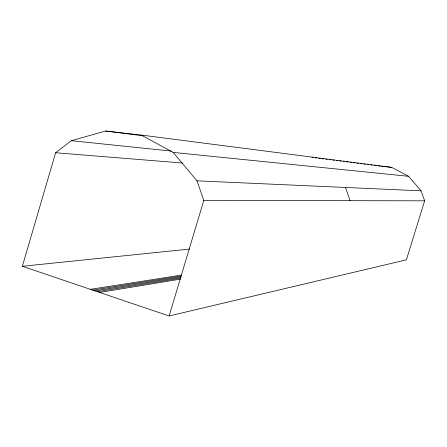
<?xml version="1.0" encoding="UTF-8"?>
<svg xmlns="http://www.w3.org/2000/svg" width="447" height="447" viewBox="0 0 447 447"><rect width="100%" height="100%" fill="white"/><g stroke="black" fill="none" stroke-linecap="round" stroke-linejoin="round"><path stroke-width="0.67" d="M22.35 266.283L55.618 152.745L71.33 140.688L105.66 131.021L141.218 135.05L391.723 167.379L408.569 176.308L421.096 190.841L424.65 200.82L406.384 259.836L169.128 315.979L22.35 266.283L189.539 249.068M169.128 315.979L203.793 200.424L197.01 180.839L173.162 152.405L141.218 135.05M99.608 292.439L180.214 279.179M97.312 291.662L180.683 278.123M95.021 290.885L181.147 277.073M92.725 290.109L180.929 276.145M90.434 289.338L181.398 275.117M203.793 200.424L424.65 200.82M197.01 180.839L421.096 190.841M55.618 152.745L182.84 163.054M173.162 152.405L408.569 176.308M71.33 140.688L171.307 151.075M374.223 165.384L376.245 165.619M378.263 165.848L380.28 166.077M381.626 166.228L391.723 167.379M105.66 131.021L143.04 135.81M311.956 157.433L313.341 157.612M315.42 157.875L316.806 158.054M318.879 158.322L320.264 158.501M322.343 158.763L323.729 158.942M325.802 159.205L327.187 159.383M329.266 159.652L330.651 159.825M332.724 160.093L334.11 160.272M336.189 160.534L337.574 160.713M339.647 160.981L341.033 161.155M343.112 161.423L344.497 161.602M346.57 161.864L347.956 162.043M350.035 162.311L351.42 162.484M353.493 162.753L354.879 162.931M356.957 163.194L358.343 163.373M360.416 163.641L361.802 163.814M363.88 164.083L365.266 164.261M367.339 164.524L368.725 164.703M370.803 164.965L372.189 165.144M345.442 187.461L350.102 200.686"/></g></svg>
